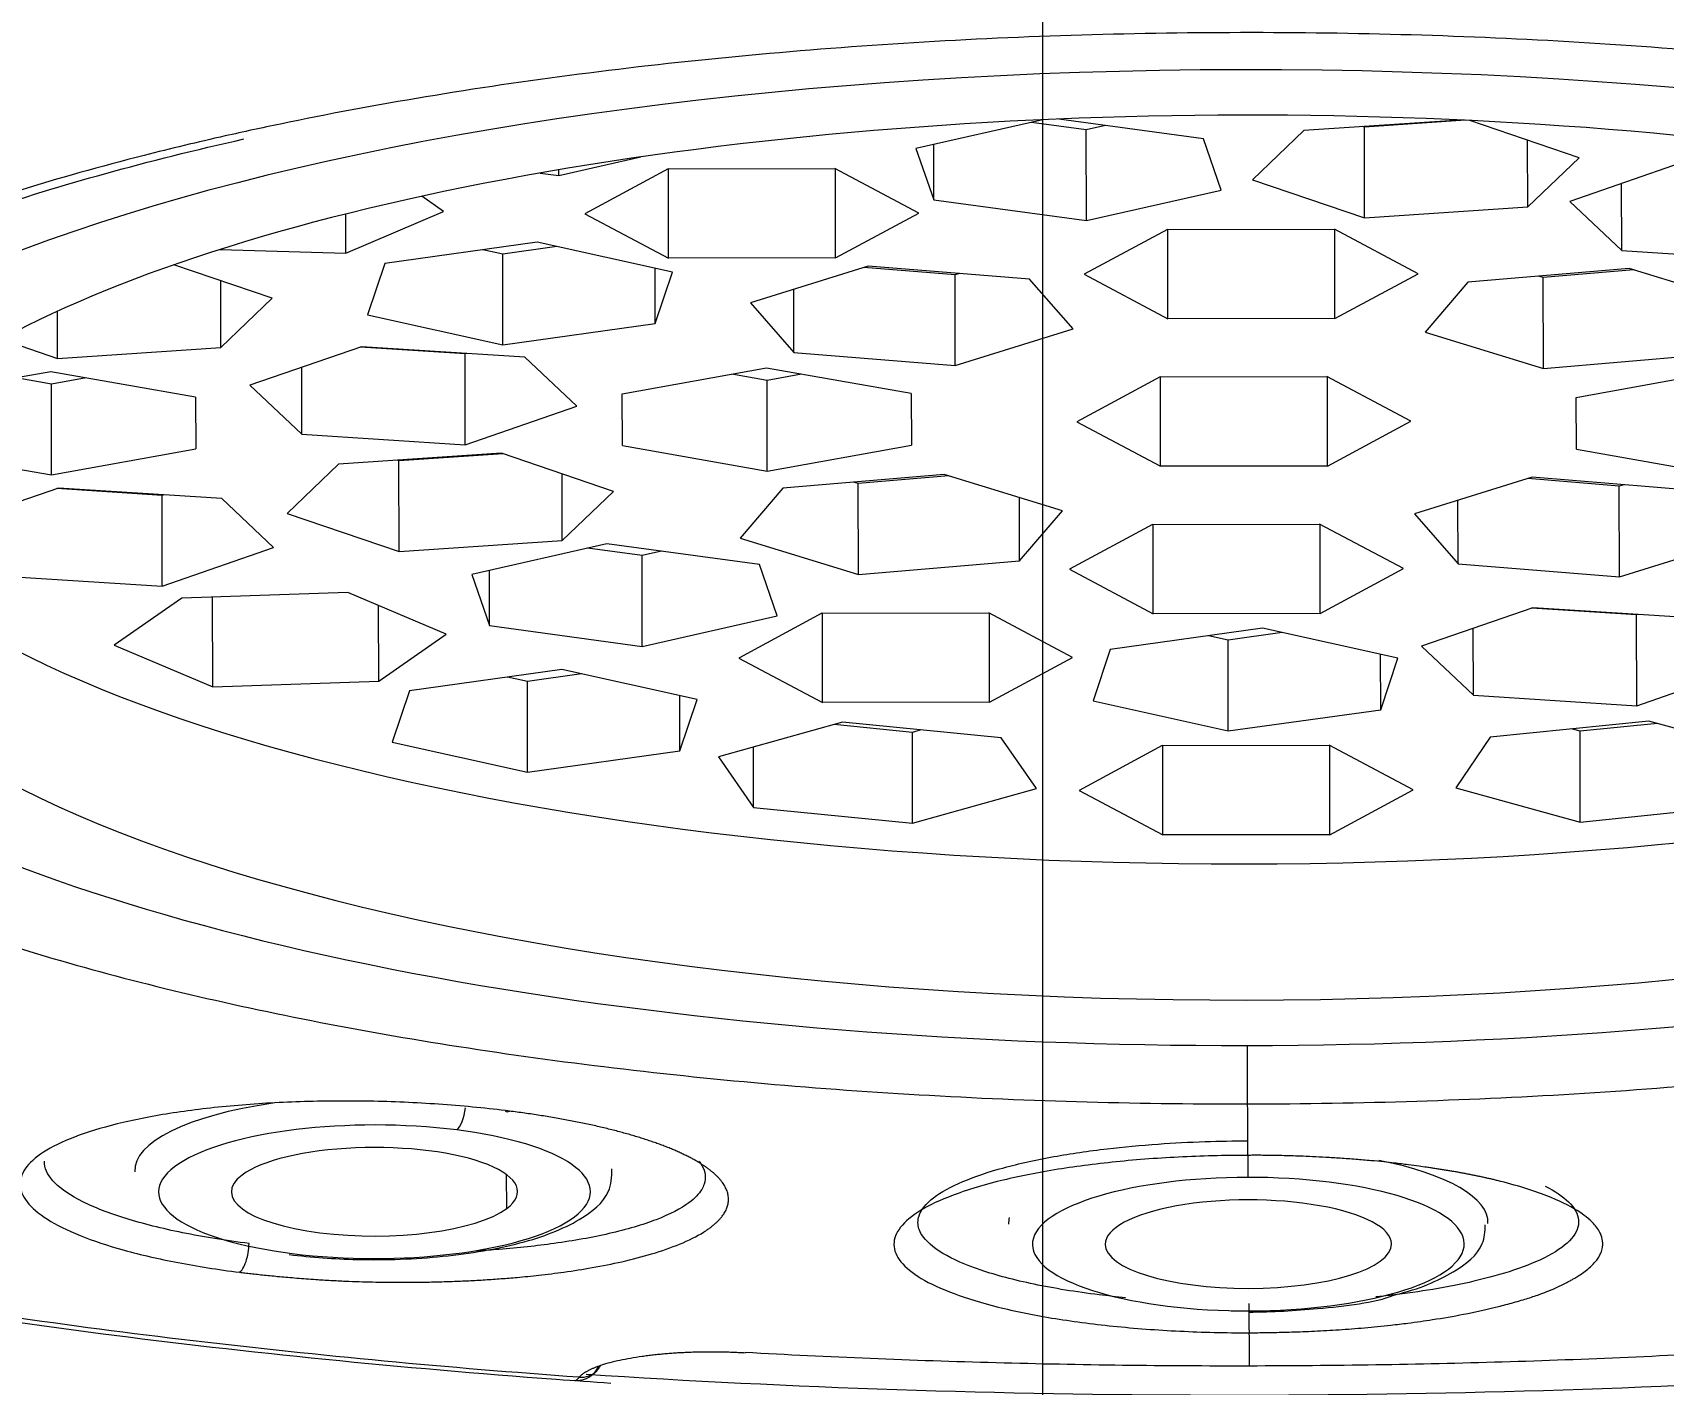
# Model space of a CAD drawing. Header units: millimetres. Extents: x 15183 to 15777, y -3358 to -2518.
# Drawn here: x 15306.1 to 15312.94, y -2820.21 to -2814.55 of the extents above; entities that cross this region are included whole.
import ezdxf

# ---------------------------------------------------------------- set-up
doc = ezdxf.new("R2010")
doc.units = ezdxf.units.MM
doc.linetypes.add('CENTERX2', pattern=[101.6, 63.5, -12.7, 12.7, -12.7])
doc.layers.add('CENTER', color=1, linetype='CENTERX2', lineweight=15)
doc.layers.add('DIM_', color=5, linetype='Continuous', lineweight=9)
doc.styles.get("Standard").update_dxf_attribs({"font": 'arial.ttf'})
doc.dimstyles.new('사본(2) STANDARD', dxfattribs={"dimscale": 0, "dimtxt": 4, "dimasz": 4, "dimexe": 1.25, "dimexo": 0.625, "dimgap": 1.5, "dimtad": 3, "dimtih": 1, "dimtoh": 1, "dimdec": 1, "dimzin": 9, "dimdsep": 46, "dimtxsty": 'Standard', "dimcen": 2.5, "dimclrd": 5, "dimclre": 5, "dimclrt": 5, "dimadec": 0, "dimazin": 0, "dimtfac": 1, "dimtdec": 1, "dimtmove": 0, "dimatfit": 3, "dimfxl": 1.25, "dimtfill": 1, "dimtolj": 1, "dimtzin": 0, "dimarcsym": 0})

# ---------------------------------------------------------------- blocks, each defined once
blk = doc.blocks.new('*D11')
at = {"layer": 'Defpoints', "color": 0, "transparency": 16777216}
for p in [(15325.9746, -2801.1549), (15325.9746, -2815.8976), (15296.3849, -2816.0395)]:
    blk.add_point(p, dxfattribs=at)
at = {"layer": 'DIM_', "color": 5, "lineweight": -2, "transparency": 16777216}
for p, q in [((15296.3849, -2815.4145), (15296.3849, -2799.9049)), ((15325.9746, -2815.2726), (15325.9746, -2799.9049)), ((15288.3849, -2801.1549), (15280.3849, -2801.1549)), ((15296.3849, -2801.1549), (15299.2241, -2801.1549)), ((15325.9746, -2801.1549), (15323.1354, -2801.1549)), ((15333.9746, -2801.1549), (15341.9746, -2801.1549))]:
    blk.add_line(p, q, dxfattribs=at)
at = {"layer": 'DIM_', "color": 5, "transparency": 16777216}
for points in [[(15288.3849, -2799.8215), (15288.3849, -2802.4882), (15296.3849, -2801.1549)], [(15333.9746, -2799.8215), (15333.9746, -2802.4882), (15325.9746, -2801.1549)]]:
    blk.add_solid(points, dxfattribs=at)
at = {"layer": 'DIM_', "color": 5, "transparency": 16777216, "insert": (15311.1797, -2801.1549), "char_height": 8, "attachment_point": 5, "bg_fill": 3, "box_fill_scale": 1.1, "bg_fill_color": 256, "bg_fill_true_color": 13158600, "bg_fill_transparency": 0}
blk.add_mtext('\\A1;29.6', dxfattribs=at)

msp = doc.modelspace()

# ---------------------------------------------------------------- linework, layer by layer
at = {"linetype": 'Continuous', "lineweight": 18}
for p, q in [((15310.3386, -2814.9142), (15309.8062, -2815.0347)), ((15310.5204, -2814.9563), (15310.2906, -2814.9251)), ((15311.0118, -2814.9937), (15310.4057, -2814.9113)), ((15310.6015, -2814.9379), (15310.5204, -2814.9563)), ((15312.0867, -2814.9154), (15311.4322, -2814.9594)), ((15311.6862, -2814.9451), (15311.6795, -2814.9428)), ((15312.1107, -2814.9165), (15311.6862, -2814.9451)), ((15311.6866, -2815.3255), (15311.6862, -2814.9451)), ((15312.586, -2815.0734), (15312.1283, -2814.9174)), ((15309.8807, -2815.2497), (15309.8805, -2815.0179)), ((15310.5208, -2815.3367), (15310.5204, -2814.9563)), ((15311.0863, -2815.2087), (15311.0118, -2814.9937)), ((15311.4322, -2814.9594), (15311.2172, -2815.1655)), ((15312.371, -2815.2795), (15312.3707, -2815)), ((15308.3083, -2815.1481), (15308.6528, -2815.0701)), ((15309.8062, -2815.0347), (15309.8807, -2815.2497)), ((15312.371, -2815.2795), (15312.586, -2815.0734)), ((15308.2306, -2815.1375), (15308.3083, -2815.1481)), ((15308.3083, -2815.1481), (15308.3083, -2815.1241)), ((15308.7667, -2815.1199), (15308.4178, -2815.3078)), ((15308.7667, -2815.1199), (15309.4667, -2815.1188)), ((15308.769, -2815.4946), (15308.7686, -2815.1199)), ((15309.8178, -2815.3056), (15309.4667, -2815.1188)), ((15309.469, -2815.4935), (15309.4686, -2815.1199)), ((15313.0147, -2815.0949), (15312.5473, -2815.2564)), ((15310.5208, -2815.3367), (15311.0863, -2815.2087)), ((15311.2172, -2815.1655), (15311.6866, -2815.3255)), ((15312.7649, -2815.4618), (15312.7647, -2815.1813)), ((15307.8261, -2815.2981), (15307.7343, -2815.2348)), ((15309.8807, -2815.2497), (15310.5208, -2815.3367)), ((15311.6866, -2815.3255), (15312.371, -2815.2795)), ((15312.5473, -2815.2564), (15312.7649, -2815.4618)), ((15307.4158, -2815.4737), (15307.4156, -2815.3092)), ((15307.4158, -2815.4737), (15307.8261, -2815.2981)), ((15308.4178, -2815.3078), (15308.769, -2815.4946)), ((15309.469, -2815.4935), (15309.8178, -2815.3056)), ((15308.2179, -2815.4272), (15307.579, -2815.5161)), ((15308.785, -2815.5534), (15308.2179, -2815.4272)), ((15310.8604, -2815.3737), (15310.5116, -2815.5616)), ((15310.8604, -2815.3737), (15311.5604, -2815.3726)), ((15310.8628, -2815.7484), (15310.8624, -2815.3737)), ((15311.9116, -2815.5594), (15311.5604, -2815.3726)), ((15311.5628, -2815.7473), (15311.5624, -2815.3737)), ((15306.8895, -2815.4575), (15307.4158, -2815.4737)), ((15308.0739, -2815.4772), (15307.991, -2815.4588)), ((15308.3008, -2815.4456), (15308.0739, -2815.4772)), ((15308.0743, -2815.8576), (15308.0739, -2815.4772)), ((15309.469, -2815.4935), (15308.769, -2815.4946)), ((15312.7649, -2815.4618), (15313.4499, -2815.5057)), ((15307.1067, -2815.6624), (15306.6953, -2815.5221)), ((15307.579, -2815.5161), (15307.5072, -2815.7314)), ((15308.7132, -2815.7687), (15308.713, -2815.5374)), ((15308.7132, -2815.7687), (15308.785, -2815.5534)), ((15309.606, -2815.5274), (15309.112, -2815.6811)), ((15309.9706, -2815.5643), (15309.5874, -2815.5332)), ((15310.2825, -2815.5824), (15309.606, -2815.5274)), ((15309.9892, -2815.5585), (15309.9706, -2815.5643)), ((15309.971, -2815.9447), (15309.9706, -2815.5643)), ((15310.5116, -2815.5616), (15310.8628, -2815.7484)), ((15311.5628, -2815.7473), (15311.9116, -2815.5594)), ((15312.7964, -2815.5377), (15312.1206, -2815.5948)), ((15312.4363, -2815.5758), (15312.4168, -2815.5698)), ((15312.8159, -2815.5437), (15312.4363, -2815.5758)), ((15313.2924, -2815.6899), (15312.7964, -2815.5377)), ((15306.8917, -2815.8684), (15306.8914, -2815.589)), ((15309.2945, -2815.8898), (15309.2942, -2815.6244)), ((15310.465, -2815.791), (15310.2825, -2815.5824)), ((15312.1206, -2815.5948), (15311.9408, -2815.804)), ((15312.4367, -2815.9562), (15312.4363, -2815.5758)), ((15306.8917, -2815.8684), (15307.1067, -2815.6624)), ((15309.112, -2815.6811), (15309.2945, -2815.8898)), ((15306.2073, -2815.9144), (15306.2071, -2815.717)), ((15307.5072, -2815.7314), (15308.0743, -2815.8576)), ((15308.0743, -2815.8576), (15308.7132, -2815.7687)), ((15311.5628, -2815.7473), (15310.8628, -2815.7484)), ((15305.9718, -2815.8341), (15306.2073, -2815.9144)), ((15309.971, -2815.9447), (15310.465, -2815.791)), ((15311.9408, -2815.804), (15312.4367, -2815.9562)), ((15306.2073, -2815.9144), (15306.8917, -2815.8684)), ((15307.4815, -2815.8654), (15307.0141, -2816.0269)), ((15307.9163, -2815.8958), (15307.4754, -2815.8675)), ((15308.1664, -2815.9093), (15307.4815, -2815.8654)), ((15307.9223, -2815.8937), (15307.9163, -2815.8958)), ((15307.9167, -2816.2762), (15307.9163, -2815.8958)), ((15308.384, -2816.1147), (15308.1664, -2815.9093)), ((15309.2945, -2815.8898), (15309.971, -2815.9447)), ((15312.4367, -2815.9562), (15313.1125, -2815.8992)), ((15306.1792, -2815.9699), (15305.5993, -2816.0744)), ((15306.7861, -2816.0771), (15306.1792, -2815.9699)), ((15307.2317, -2816.2323), (15307.2314, -2815.9518)), ((15309.1795, -2815.9545), (15308.5739, -2816.0636)), ((15309.7864, -2816.0617), (15309.1795, -2815.9545)), ((15309.3269, -2815.9805), (15309.1818, -2816.0067)), ((15313.179, -2815.9699), (15312.5735, -2816.079)), ((15306.1816, -2816.0221), (15306.0341, -2815.9961)), ((15306.3267, -2815.996), (15306.1816, -2816.0221)), ((15306.182, -2816.4025), (15306.1816, -2816.0221)), ((15307.0141, -2816.0269), (15307.2317, -2816.2323)), ((15309.1818, -2816.0067), (15309.0343, -2815.9806)), ((15309.1822, -2816.3871), (15309.1818, -2816.0067)), ((15310.8294, -2815.9917), (15310.4806, -2816.1796)), ((15310.8294, -2815.9917), (15311.5294, -2815.9906)), ((15310.8318, -2816.3664), (15310.8314, -2815.9917)), ((15311.8806, -2816.1774), (15311.5294, -2815.9906)), ((15311.5318, -2816.3653), (15311.5314, -2815.9917)), ((15306.7861, -2816.0771), (15306.7875, -2816.2934)), ((15307.9167, -2816.2762), (15308.384, -2816.1147)), ((15308.5753, -2816.2799), (15308.5739, -2816.0636)), ((15308.5753, -2816.2799), (15308.5751, -2816.0634)), ((15309.7864, -2816.0617), (15309.7877, -2816.278)), ((15312.5748, -2816.2953), (15312.5735, -2816.079)), ((15312.5748, -2816.2953), (15312.5746, -2816.0788)), ((15310.4806, -2816.1796), (15310.8318, -2816.3664)), ((15311.5318, -2816.3653), (15311.8806, -2816.1774)), ((15307.2317, -2816.2323), (15307.9167, -2816.2762)), ((15305.5751, -2816.2953), (15306.182, -2816.4025)), ((15306.182, -2816.4025), (15306.7875, -2816.2934)), ((15308.069, -2816.3118), (15307.3846, -2816.3578)), ((15308.0757, -2816.3141), (15307.6386, -2816.3435)), ((15308.5384, -2816.4718), (15308.069, -2816.3118)), ((15308.5753, -2816.2799), (15309.1822, -2816.3871)), ((15309.1822, -2816.3871), (15309.7877, -2816.278)), ((15312.5748, -2816.2953), (15313.1817, -2816.4025)), ((15307.3846, -2816.3578), (15307.1696, -2816.5639)), ((15307.6386, -2816.3435), (15307.6319, -2816.3412)), ((15307.639, -2816.7239), (15307.6386, -2816.3435)), ((15311.5318, -2816.3653), (15310.8318, -2816.3664)), ((15306.2107, -2816.4579), (15305.7433, -2816.6194)), ((15306.8957, -2816.5018), (15306.2107, -2816.4579)), ((15308.3234, -2816.6779), (15308.3231, -2816.3984)), ((15309.2487, -2816.4579), (15309.0688, -2816.6671)), ((15309.9245, -2816.4008), (15309.2487, -2816.4579)), ((15309.5644, -2816.4388), (15309.5449, -2816.4329)), ((15309.944, -2816.4068), (15309.5644, -2816.4388)), ((15309.5648, -2816.8193), (15309.5644, -2816.4388)), ((15310.4204, -2816.553), (15309.9245, -2816.4008)), ((15312.3902, -2816.4123), (15311.8962, -2816.566)), ((15312.7548, -2816.4492), (15312.3716, -2816.418)), ((15313.0667, -2816.4672), (15312.3902, -2816.4123)), ((15312.7734, -2816.4434), (15312.7548, -2816.4492)), ((15312.7552, -2816.8296), (15312.7548, -2816.4492)), ((15306.6455, -2816.4883), (15306.2047, -2816.46)), ((15306.6516, -2816.4862), (15306.6455, -2816.4883)), ((15306.6459, -2816.8687), (15306.6455, -2816.4883)), ((15307.1133, -2816.7072), (15306.8957, -2816.5018)), ((15308.3234, -2816.6779), (15308.5384, -2816.4718)), ((15310.2406, -2816.7622), (15310.2403, -2816.4977)), ((15312.0787, -2816.7746), (15312.0784, -2816.5093)), ((15307.1696, -2816.5639), (15307.639, -2816.7239)), ((15310.2406, -2816.7622), (15310.4204, -2816.553)), ((15311.8962, -2816.566), (15312.0787, -2816.7746)), ((15310.7984, -2816.6097), (15310.4496, -2816.7976)), ((15310.7984, -2816.6097), (15311.4984, -2816.6086)), ((15310.8008, -2816.9844), (15310.8004, -2816.6097)), ((15311.8496, -2816.7954), (15311.4984, -2816.6086)), ((15311.5008, -2816.9833), (15311.5004, -2816.6097)), ((15306.6459, -2816.8687), (15307.1133, -2816.7072)), ((15307.639, -2816.7239), (15308.3234, -2816.6779)), ((15308.5096, -2816.6912), (15307.9441, -2816.8192)), ((15308.6583, -2816.7408), (15308.4285, -2816.7096)), ((15309.1497, -2816.7782), (15308.5096, -2816.6912)), ((15308.7394, -2816.7224), (15308.6583, -2816.7408)), ((15309.0688, -2816.6671), (15309.5648, -2816.8193)), ((15312.7552, -2816.8296), (15313.2492, -2816.6759)), ((15308.6587, -2817.1212), (15308.6583, -2816.7408)), ((15309.2242, -2816.9932), (15309.1497, -2816.7782)), ((15309.5648, -2816.8193), (15310.2406, -2816.7622)), ((15310.4496, -2816.7976), (15310.8008, -2816.9844)), ((15311.5008, -2816.9833), (15311.8496, -2816.7954)), ((15312.0787, -2816.7746), (15312.7552, -2816.8296)), ((15305.9609, -2816.8248), (15306.6459, -2816.8687)), ((15307.9441, -2816.8192), (15308.0186, -2817.0342)), ((15308.0186, -2817.0342), (15308.0184, -2816.8024)), ((15306.7287, -2816.9186), (15306.4452, -2817.1166)), ((15307.4247, -2816.8949), (15306.7287, -2816.9186)), ((15306.8578, -2817.291), (15306.8574, -2816.9142)), ((15307.8373, -2817.0692), (15307.4247, -2816.8949)), ((15307.5538, -2817.2673), (15307.5535, -2816.9493)), ((15308.6587, -2817.1212), (15309.2242, -2816.9932)), ((15309.4121, -2816.982), (15309.0632, -2817.1698)), ((15309.4121, -2816.982), (15310.1121, -2816.9809)), ((15309.4144, -2817.3566), (15309.414, -2816.982)), ((15310.4632, -2817.1677), (15310.1121, -2816.9809)), ((15310.1144, -2817.3555), (15310.114, -2816.9819)), ((15311.5008, -2816.9833), (15310.8008, -2816.9844)), ((15312.3928, -2816.959), (15311.9254, -2817.1204)), ((15312.8276, -2816.9893), (15312.3867, -2816.961)), ((15313.0778, -2817.0029), (15312.3928, -2816.959)), ((15312.8336, -2816.9872), (15312.8276, -2816.9893)), ((15312.828, -2817.3697), (15312.8276, -2816.9893)), ((15307.5538, -2817.2673), (15307.8373, -2817.0692)), ((15308.0186, -2817.0342), (15308.6587, -2817.1212)), ((15311.2592, -2817.0448), (15310.6203, -2817.1338)), ((15311.3421, -2817.0633), (15311.1152, -2817.0949)), ((15311.8263, -2817.1711), (15311.2592, -2817.0448)), ((15312.143, -2817.3258), (15312.1427, -2817.0454)), ((15306.4452, -2817.1166), (15306.8578, -2817.291)), ((15310.6203, -2817.1338), (15310.5485, -2817.349)), ((15311.1152, -2817.0949), (15311.0323, -2817.0764)), ((15311.1156, -2817.4753), (15311.1152, -2817.0949)), ((15311.9254, -2817.1204), (15312.143, -2817.3258)), ((15309.0632, -2817.1698), (15309.4144, -2817.3566)), ((15310.1144, -2817.3555), (15310.4632, -2817.1677)), ((15311.7545, -2817.3863), (15311.7543, -2817.155)), ((15311.7545, -2817.3863), (15311.8263, -2817.1711)), ((15312.828, -2817.3697), (15313.2954, -2817.2083)), ((15306.8578, -2817.291), (15307.5538, -2817.2673)), ((15308.3214, -2817.2178), (15307.6824, -2817.3068)), ((15308.1773, -2817.2678), (15308.0944, -2817.2494)), ((15308.4042, -2817.2362), (15308.1773, -2817.2678)), ((15308.1777, -2817.6483), (15308.1773, -2817.2678)), ((15308.8885, -2817.3441), (15308.3214, -2817.2178)), ((15307.6824, -2817.3068), (15307.6106, -2817.522)), ((15308.8167, -2817.5593), (15308.8164, -2817.328)), ((15308.8167, -2817.5593), (15308.8885, -2817.3441)), ((15312.143, -2817.3258), (15312.828, -2817.3697)), ((15310.1144, -2817.3555), (15309.4144, -2817.3566)), ((15310.5485, -2817.349), (15311.1156, -2817.4753)), ((15311.1156, -2817.4753), (15311.7545, -2817.3863)), ((15309.4979, -2817.439), (15308.9786, -2817.5845)), ((15309.7912, -2817.4813), (15309.4628, -2817.4488)), ((15310.164, -2817.5048), (15309.4979, -2817.439)), ((15309.8264, -2817.4714), (15309.7912, -2817.4813)), ((15309.7916, -2817.8617), (15309.7912, -2817.4813)), ((15312.8791, -2817.4338), (15312.2138, -2817.5016)), ((15312.5903, -2817.477), (15312.554, -2817.4669)), ((15312.9154, -2817.4438), (15312.5903, -2817.477)), ((15312.5907, -2817.8574), (15312.5903, -2817.477)), ((15313.4002, -2817.5777), (15312.8791, -2817.4338)), ((15307.6106, -2817.522), (15308.1777, -2817.6483)), ((15309.1255, -2817.7959), (15309.1252, -2817.5434)), ((15310.3109, -2817.7162), (15310.164, -2817.5048)), ((15310.8391, -2817.5368), (15310.4903, -2817.7247)), ((15310.8391, -2817.5368), (15311.5391, -2817.5357)), ((15310.8415, -2817.9114), (15310.8411, -2817.5368)), ((15311.8903, -2817.7225), (15311.5391, -2817.5357)), ((15311.5415, -2817.9104), (15311.5411, -2817.5368)), ((15312.2138, -2817.5016), (15312.0696, -2817.7134)), ((15308.1777, -2817.6483), (15308.8167, -2817.5593)), ((15308.9786, -2817.5845), (15309.1255, -2817.7959)), ((15309.7916, -2817.8617), (15310.3109, -2817.7162)), ((15310.4903, -2817.7247), (15310.8415, -2817.9114)), ((15311.5415, -2817.9104), (15311.8903, -2817.7225)), ((15312.0696, -2817.7134), (15312.5907, -2817.8574)), ((15309.1255, -2817.7959), (15309.7916, -2817.8617)), ((15312.5907, -2817.8574), (15313.256, -2817.7895)), ((15311.5415, -2817.9104), (15310.8415, -2817.9114)), ((15311.1969, -2819.2539), (15311.1969, -2819.2547))]:
    msp.add_line(p, q, dxfattribs=at)
at = {"linetype": 'Continuous', "lineweight": 13}
for p, q in [((15308.0909, -2819.4766), (15308.0895, -2819.3344)), ((15309.0828, -2820.0812), (15309.0901, -2820.0803))]:
    msp.add_line(p, q, dxfattribs=at)
at = {"linetype": 'Continuous', "lineweight": 18}
for centre, major_axis, ratio, start_param, end_param in [((15311.1804, -2815.9846), (-14.7961, -0.0154), 0.309017, 3.157243, 6.284808), ((15311.1809, -2816.4638), (14.2961, 0.0149), 0.309017, 0.170709, 2.940071), ((15311.1809, -2816.4638), (13.4984, 0.0141), 0.309017, 0.022528, 3.105036), ((15311.1812, -2816.7491), (-6.6162, -0.0069), 0.309017, 3.143216, 6.284808), ((15311.1812, -2816.7491), (6, 0.0063), 0.309017, 0.001623, 3.143216), ((15311.1806, -2816.1785), (-6, -0.0063), 0.309017, 0.15453, 2.987069), ((15311.1809, -2816.4638), (13.4984, 0.0141), 0.309017, 3.404268, 6.262037), ((15311.1812, -2816.7491), (-6.6162, -0.0069), 0.309017, 0.001623, 3.143216), ((15311.1812, -2816.7491), (6, 0.0063), 0.309017, 3.143216, 6.284808), ((15311.1809, -2816.4638), (-14.2961, -0.0149), 0.309017, 0.420914, 2.826647), ((15308.1035, -2818.9721), (0.0125, 0.0992), 0.362527, 2.928014, 3.427546), ((15307.5361, -2819.4065), (0.6, 0.0006), 0.309017, 5.892109, 9.033702), ((15311.1979, -2819.2512), (-0.0002, 0.1), 0.001544, 1.591825, 2.827433), ((15311.1996, -2819.5359), (-1.005, -0.001), 0.309017, 3.124539, 4.136532), ((15307.5361, -2819.4065), (0.6, 0.0006), 0.309017, 2.750517, 5.892109), ((15311.1997, -2819.626), (-0.9051, -0.0009), 0.309017, 4.714012, 7.762898), ((15311.1997, -2819.626), (0.6, 0.0006), 0.309017, 0.001623, 3.143216), ((15311.1996, -2819.5359), (-1.005, -0.001), 0.309017, 6.209252, 6.300194), ((15306.9722, -2819.647), (-0.0125, -0.0992), 0.362527, 0.267407, 1.856406), ((15307.5361, -2819.4065), (-0.9051, -0.0009), 0.309017, 1.087013, 1.17972), ((15311.1997, -2819.626), (0.6, 0.0006), 0.309017, 3.143216, 6.284808), ((15311.2024, -2819.9004), (0.0002, -0.1), 0.001544, 4.450589, 6.039588), ((15311.1997, -2819.626), (-0.9051, -0.0009), 0.309017, 1.479712, 1.572419), ((15308.3848, -2820.0971), (0.0992, -0.0127), 0.998102, 5.667274, 5.990916), ((15308.3962, -2820.0867), (-0.0762, 0.0648), 0.953453, 3.070074, 3.34047), ((15308.3848, -2820.0971), (0.0992, -0.0127), 0.998102, 4.755686, 5.557036), ((15311.1806, -2816.18), (13.1984, 0.0138), 0.309017, 4.501579, 4.901271)]:
    msp.add_ellipse(centre, major_axis=major_axis, ratio=ratio, start_param=start_param, end_param=end_param, dxfattribs=at)
at = {"linetype": 'Continuous', "lineweight": 13}
for centre, major_axis, ratio, start_param, end_param in [((15311.195, -2818.7491), (-0.0005, 0.3), 0.001544, 1.71981, 2.873386), ((15307.536, -2819.3164), (-1.005, -0.001), 0.309017, 5.149221, 6.300173), ((15307.8808, -2819.0525), (-0.0125, -0.0992), 0.362527, 0.33797, 1.595761), ((15311.0186, -2661.4234), (-0.2522, 163.4041), 0.001544, 2.874607, 2.879641), ((15307.5361, -2819.4065), (-0.9051, -0.0009), 0.309017, 4.321313, 7.370199), ((15307.5361, -2819.4065), (-0.9051, -0.0009), 0.309017, 1.17972, 4.228606), ((15307.5361, -2819.4065), (-0.9051, -0.0009), 0.309017, 4.228606, 4.321313), ((15311.1997, -2819.626), (-0.9051, -0.0009), 0.309017, 4.621305, 4.714012), ((15311.1997, -2819.626), (-0.9051, -0.0009), 0.309017, 1.572419, 4.621305), ((15311.0186, -2661.4234), (-0.2522, 163.4041), 0.001544, 2.897861, 2.901419), ((15308.3962, -2820.0867), (-0.0762, 0.0648), 0.953453, 2.235395, 3.070068)]:
    msp.add_ellipse(centre, major_axis=major_axis, ratio=ratio, start_param=start_param, end_param=end_param, dxfattribs=at)
for points, knots in [([(15299.2608, -2815.6479), (15299.3894, -2815.4778), (15299.5561, -2815.3104), (15299.9627, -2814.9842), (15300.2025, -2814.8254), (15300.7507, -2814.5196), (15301.0591, -2814.3725), (15301.7384, -2814.0929), (15302.1094, -2813.9603), (15302.9068, -2813.7121), (15303.3333, -2813.5966), (15304.2335, -2813.3847), (15304.7073, -2813.2884), (15305.6933, -2813.1169), (15306.2053, -2813.0417), (15307.258, -2812.9138), (15307.7986, -2812.8611), (15308.3482, -2812.8202)], [0, 0, 0, 0, 0.125, 0.125, 0.25, 0.25, 0.375, 0.375, 0.5, 0.5, 0.625, 0.625, 0.75, 0.75, 0.875, 0.875, 1, 1, 1, 1]), ([(15311.1954, -2819.0384), (15311.4325, -2819.038), (15311.9069, -2819.0301), (15312.6114, -2818.9968), (15313.3022, -2818.9423), (15313.9727, -2818.8673), (15314.6165, -2818.7724), (15315.2272, -2818.6585), (15315.7992, -2818.5267), (15316.3269, -2818.3783), (15316.8053, -2818.2147), (15317.2297, -2818.0375), (15317.5962, -2817.8483), (15317.9011, -2817.6491), (15318.1416, -2817.4416), (15318.3153, -2817.228), (15318.4207, -2817.0101), (15318.4566, -2816.7902), (15318.4228, -2816.5704), (15318.3195, -2816.3526), (15318.1478, -2816.1391), (15317.9093, -2815.9319), (15317.6063, -2815.733), (15317.2416, -2815.5442), (15316.8189, -2815.3674), (15316.3421, -2815.2042), (15315.8158, -2815.0564), (15315.4104, -2814.9632), (15315.1869, -2814.9175), (15315.1609, -2814.9123)], [0, 0, 0, 0, 0.038269, 0.076537, 0.114806, 0.153075, 0.191344, 0.229612, 0.267881, 0.30615, 0.344418, 0.382687, 0.420956, 0.459225, 0.497493, 0.535762, 0.574031, 0.6123, 0.650568, 0.688837, 0.727106, 0.765374, 0.803643, 0.841912, 0.880181, 0.918449, 0.956718, 0.994987, 1, 1, 1, 1]), ([(15306.9103, -2814.9822), (15306.7945, -2815.0083), (15306.4935, -2815.0805), (15306.0355, -2815.2093), (15305.5572, -2815.3728), (15305.1327, -2815.5501), (15304.7663, -2815.7392), (15304.4614, -2815.9385), (15304.2209, -2816.1459), (15304.0471, -2816.3596), (15303.9418, -2816.5774), (15303.9058, -2816.7973), (15303.9397, -2817.0172), (15304.0429, -2817.2349), (15304.2146, -2817.4484), (15304.4532, -2817.6556), (15304.7562, -2817.8546), (15305.1208, -2818.0434), (15305.5436, -2818.2202), (15306.0204, -2818.3833), (15306.5466, -2818.5312), (15307.1174, -2818.6624), (15307.7271, -2818.7757), (15308.3699, -2818.87), (15309.0397, -2818.9444), (15309.73, -2818.9982), (15310.4342, -2819.0308), (15310.9084, -2819.0383), (15311.1456, -2819.0384)], [0, 0, 0, 0, 0.023571, 0.062628, 0.101685, 0.140742, 0.1798, 0.218857, 0.257914, 0.296971, 0.336028, 0.375085, 0.414143, 0.4532, 0.492257, 0.531314, 0.570371, 0.609428, 0.648486, 0.687543, 0.7266, 0.765657, 0.804714, 0.843771, 0.882829, 0.921886, 0.960943, 1, 1, 1, 1]), ([(15308.3946, -2820.1838), (15307.8444, -2820.1446), (15307.3032, -2820.0936), (15306.2489, -2819.969), (15305.7359, -2819.8953), (15304.7479, -2819.7269), (15304.2729, -2819.632), (15303.3699, -2819.423), (15302.942, -2819.3087), (15302.1415, -2819.0631), (15301.7689, -2818.9316), (15301.086, -2818.6541), (15300.7758, -2818.5079), (15300.2238, -2818.2038), (15299.982, -2818.0458), (15299.5713, -2817.7209), (15299.4024, -2817.554), (15299.2717, -2817.3843)], [0, 0, 0, 0, 0.125, 0.125, 0.25, 0.25, 0.375, 0.375, 0.5, 0.5, 0.625, 0.625, 0.75, 0.75, 0.875, 0.875, 1, 1, 1, 1]), ([(15307.0103, -2819.6234), (15306.9121, -2819.611), (15306.724, -2819.5806), (15306.4851, -2819.5206), (15306.3018, -2819.4493), (15306.1849, -2819.3708), (15306.1533, -2819.3125), (15306.1528, -2819.2816), (15306.1531, -2819.2777)], [0, 0, 0, 0, 0.192928, 0.38703, 0.581796, 0.776587, 0.971559, 1, 1, 1, 1]), ([(15308.9079, -2819.3968), (15308.8965, -2819.4157), (15308.8536, -2819.4605), (15308.7292, -2819.525), (15308.5329, -2819.5828), (15308.3043, -2819.624), (15308.1094, -2819.6449), (15307.9962, -2819.6527), (15307.9643, -2819.6546)], [0, 0, 0, 0, 0.151265, 0.364454, 0.57347, 0.765214, 0.934602, 1, 1, 1, 1]), ([(15310.6853, -2819.8507), (15310.6476, -2819.847), (15310.5108, -2819.8319), (15310.2931, -2819.7965), (15310.0684, -2819.7369), (15309.9071, -2819.666), (15309.8288, -2819.5971), (15309.8148, -2819.5529), (15309.8147, -2819.5356)], [0, 0, 0, 0, 0.073821, 0.273207, 0.47267, 0.672301, 0.871842, 1, 1, 1, 1])]:
    msp.add_open_spline(points, degree=3, knots=knots, dxfattribs=at)
at = {"linetype": 'Continuous', "lineweight": 18}
for points, knots in [([(15311.1671, -2814.5492), (15310.9299, -2814.5495), (15310.4556, -2814.5574), (15309.751, -2814.5908), (15309.0602, -2814.6452), (15308.3897, -2814.7203), (15307.746, -2814.8152), (15307.2581, -2814.9062), (15306.9864, -2814.965), (15306.9103, -2814.9822)], [0, 0, 0, 0, 0.156335, 0.312671, 0.469006, 0.625342, 0.781677, 0.938013, 1, 1, 1, 1]), ([(15315.1609, -2814.9123), (15314.9885, -2814.8775), (15314.6073, -2814.8077), (15313.9926, -2814.7175), (15313.3228, -2814.6431), (15312.6325, -2814.5894), (15311.9283, -2814.5567), (15311.454, -2814.5493), (15311.2168, -2814.5491)], [0, 0, 0, 0, 0.148066, 0.318453, 0.48884, 0.659226, 0.829613, 1, 1, 1, 1]), ([(15304.2547, -2816.5032), (15304.2446, -2816.4716), (15304.2338, -2816.3467), (15304.4145, -2816.0756), (15304.9616, -2815.6678), (15305.8426, -2815.2901), (15306.5814, -2815.0864), (15306.9886, -2814.9948)], [0, 0, 0, 0, 0.080312, 0.302866, 0.541475, 0.773985, 1, 1, 1, 1]), ([(15298.8673, -2817.1524), (15298.9675, -2817.2883), (15299.2955, -2817.663), (15300.0519, -2818.2185), (15301.2496, -2818.8), (15302.7384, -2819.3019), (15304.4592, -2819.7102), (15306.3274, -2820.012), (15307.7214, -2820.1518), (15308.4502, -2820.2028), (15308.5266, -2820.208)], [0, 0, 0, 0, 0.080447, 0.229656, 0.38408, 0.537701, 0.689774, 0.84089, 0.983384, 1, 1, 1, 1]), ([(15308.1016, -2819.0685), (15308.0118, -2819.0571), (15307.9183, -2819.0479), (15307.7275, -2819.0341), (15307.6302, -2819.0296), (15307.4355, -2819.0255), (15307.3382, -2819.0258), (15307.1473, -2819.0315), (15307.0538, -2819.0368), (15306.8742, -2819.052), (15306.7881, -2819.0619), (15306.6266, -2819.086), (15306.5512, -2819.1002), (15306.4141, -2819.1324), (15306.3524, -2819.1503), (15306.2449, -2819.1892), (15306.1991, -2819.2101), (15306.1252, -2819.2543), (15306.0971, -2819.2775), (15306.0597, -2819.3252), (15306.0504, -2819.3498), (15306.0509, -2819.3993), (15306.0606, -2819.4242), (15306.0989, -2819.4736), (15306.1274, -2819.498), (15306.202, -2819.5454), (15306.2482, -2819.5683), (15306.3564, -2819.6118), (15306.4184, -2819.6324), (15306.556, -2819.6704), (15306.6316, -2819.6878), (15306.7935, -2819.7189), (15306.8799, -2819.7325), (15306.9696, -2819.7439)], [0, 0, 0, 0, 0.0625, 0.0625, 0.125, 0.125, 0.1875, 0.1875, 0.25, 0.25, 0.3125, 0.3125, 0.375, 0.375, 0.4375, 0.4375, 0.5, 0.5, 0.5625, 0.5625, 0.625, 0.625, 0.6875, 0.6875, 0.75, 0.75, 0.8125, 0.8125, 0.875, 0.875, 0.9375, 0.9375, 1, 1, 1, 1]), ([(15306.9696, -2819.7439), (15306.9774, -2819.7448), (15306.9936, -2819.7467), (15307.0189, -2819.7496), (15307.046, -2819.7526), (15307.0751, -2819.7556), (15307.106, -2819.7588), (15307.1389, -2819.7619), (15307.1739, -2819.765), (15307.2108, -2819.7681), (15307.2497, -2819.7711), (15307.2973, -2819.7745), (15307.3523, -2819.7779), (15307.4132, -2819.7809), (15307.4716, -2819.7831), (15307.5273, -2819.7846), (15307.5872, -2819.7856), (15307.652, -2819.786), (15307.7226, -2819.7856), (15307.7929, -2819.7843), (15307.8626, -2819.7822), (15307.9317, -2819.7792), (15308.0001, -2819.7755), (15308.0675, -2819.7708), (15308.1429, -2819.7647), (15308.2316, -2819.7558), (15308.3377, -2819.7426), (15308.4555, -2819.724), (15308.5802, -2819.699), (15308.7056, -2819.6664), (15308.8236, -2819.6252), (15308.8929, -2819.5905), (15308.9285, -2819.5676), (15308.9402, -2819.5594), (15308.9512, -2819.5512), (15308.9613, -2819.5429), (15308.9707, -2819.5345), (15308.9792, -2819.5261), (15308.987, -2819.5176), (15308.994, -2819.509), (15309.0002, -2819.5004), (15309.0055, -2819.4917), (15309.0101, -2819.483), (15309.0138, -2819.4742), (15309.0167, -2819.4654), (15309.0188, -2819.4566), (15309.0201, -2819.4477), (15309.0206, -2819.4388), (15309.0202, -2819.4299), (15309.019, -2819.421), (15309.017, -2819.412), (15309.0142, -2819.4031), (15309.0105, -2819.3941), (15309.0061, -2819.3852), (15309.0008, -2819.3763), (15308.9947, -2819.3674), (15308.9878, -2819.3585), (15308.9801, -2819.3496), (15308.9716, -2819.3408), (15308.9622, -2819.332), (15308.9521, -2819.3232), (15308.9412, -2819.3145), (15308.9296, -2819.3059), (15308.9171, -2819.2973), (15308.9039, -2819.2887), (15308.8899, -2819.2802), (15308.8751, -2819.2718), (15308.8596, -2819.2635), (15308.8434, -2819.2552), (15308.8264, -2819.247), (15308.8087, -2819.2389), (15308.7903, -2819.2309), (15308.7712, -2819.223), (15308.7514, -2819.2152), (15308.7309, -2819.2075), (15308.7098, -2819.1999), (15308.688, -2819.1924), (15308.6655, -2819.185), (15308.6424, -2819.1778), (15308.6187, -2819.1707), (15308.5944, -2819.1637), (15308.5694, -2819.1569), (15308.5439, -2819.1501), (15308.5179, -2819.1436), (15308.4912, -2819.1372), (15308.464, -2819.1309), (15308.4363, -2819.1248), (15308.4081, -2819.1188), (15308.3794, -2819.113), (15308.3502, -2819.1073), (15308.3206, -2819.1019), (15308.2905, -2819.0966), (15308.26, -2819.0914), (15308.229, -2819.0865), (15308.1977, -2819.0817), (15308.166, -2819.0771), (15308.134, -2819.0727), (15308.1124, -2819.0699), (15308.1016, -2819.0685)], [0, 0, 0, 0, 0.005356, 0.011108, 0.017257, 0.023802, 0.030746, 0.038087, 0.045825, 0.053962, 0.062496, 0.071428, 0.085134, 0.098251, 0.110778, 0.122713, 0.134055, 0.149239, 0.16444, 0.17966, 0.1949, 0.210163, 0.225448, 0.240759, 0.256096, 0.277684, 0.303877, 0.334675, 0.370075, 0.410075, 0.454665, 0.503833, 0.511333, 0.518833, 0.526333, 0.533834, 0.541335, 0.548837, 0.556339, 0.563841, 0.571344, 0.578847, 0.58635, 0.593853, 0.601357, 0.608861, 0.616366, 0.623872, 0.631377, 0.638884, 0.64639, 0.653897, 0.661405, 0.668913, 0.676421, 0.683931, 0.69144, 0.698951, 0.706462, 0.713974, 0.721486, 0.728999, 0.736512, 0.744027, 0.751542, 0.759057, 0.766574, 0.774091, 0.781609, 0.789128, 0.796648, 0.804168, 0.811689, 0.819211, 0.826734, 0.834258, 0.841783, 0.849308, 0.856835, 0.864362, 0.871889, 0.879418, 0.886947, 0.894477, 0.902009, 0.909541, 0.917075, 0.92461, 0.932146, 0.939684, 0.947224, 0.954764, 0.962305, 0.969846, 0.977387, 0.984926, 0.992464, 1, 1, 1, 1]), ([(15309.8147, -2819.5356), (15309.8147, -2819.5263), (15309.8204, -2819.4911), (15309.868, -2819.4318), (15309.9919, -2819.3631), (15310.1655, -2819.3047), (15310.3735, -2819.2586), (15310.5955, -2819.226), (15310.8115, -2819.2058), (15311.0108, -2819.1955), (15311.1373, -2819.1933), (15311.197, -2819.1932)], [0, 0, 0, 0, 0.0526, 0.197739, 0.336934, 0.471052, 0.600673, 0.720114, 0.825432, 0.917672, 1, 1, 1, 1]), ([(15311.1969, -2819.2539), (15311.0998, -2819.254), (15311.0025, -2819.2565), (15310.8117, -2819.2662), (15310.7182, -2819.2734), (15310.5384, -2819.2923), (15310.4522, -2819.3039), (15310.2905, -2819.3312), (15310.2151, -2819.3468), (15310.0777, -2819.3815), (15310.0159, -2819.4005), (15309.9082, -2819.4411), (15309.8624, -2819.4627), (15309.7885, -2819.5078), (15309.7604, -2819.5312), (15309.723, -2819.5789), (15309.7137, -2819.6032), (15309.7142, -2819.6518), (15309.724, -2819.6761), (15309.7625, -2819.7237), (15309.791, -2819.7471), (15309.8658, -2819.7919), (15309.912, -2819.8133), (15310.0202, -2819.8536), (15310.0823, -2819.8724), (15310.22, -2819.9067), (15310.2956, -2819.9221), (15310.4574, -2819.949), (15310.5435, -2819.9604), (15310.7233, -2819.9789), (15310.8169, -2819.9859), (15311.0079, -2819.9952), (15311.1053, -2819.9975), (15311.2025, -2819.9975)], [0, 0, 0, 0, 0.0625, 0.0625, 0.125, 0.125, 0.1875, 0.1875, 0.25, 0.25, 0.3125, 0.3125, 0.375, 0.375, 0.4375, 0.4375, 0.5, 0.5, 0.5625, 0.5625, 0.625, 0.625, 0.6875, 0.6875, 0.75, 0.75, 0.8125, 0.8125, 0.875, 0.875, 0.9375, 0.9375, 1, 1, 1, 1]), ([(15311.2025, -2819.9975), (15311.2123, -2819.9974), (15311.2329, -2819.9972), (15311.2654, -2819.9967), (15311.3013, -2819.9961), (15311.3405, -2819.9952), (15311.383, -2819.994), (15311.4287, -2819.9924), (15311.4776, -2819.9904), (15311.5284, -2819.9878), (15311.5805, -2819.9847), (15311.6333, -2819.981), (15311.6872, -2819.9766), (15311.742, -2819.9714), (15311.803, -2819.9649), (15311.8809, -2819.9556), (15311.9843, -2819.941), (15312.1136, -2819.9186), (15312.2131, -2819.8966), (15312.2799, -2819.8794), (15312.312, -2819.8706), (15312.3529, -2819.8588), (15312.391, -2819.8468), (15312.4293, -2819.8335), (15312.4612, -2819.8213), (15312.4962, -2819.8063), (15312.5255, -2819.792), (15312.5451, -2819.7815), (15312.5578, -2819.7743), (15312.5701, -2819.7671), (15312.5873, -2819.7565), (15312.6079, -2819.7424), (15312.6302, -2819.7247), (15312.6491, -2819.7065), (15312.664, -2819.6882), (15312.6748, -2819.6706), (15312.6826, -2819.6508), (15312.6858, -2819.6312), (15312.685, -2819.608), (15312.6763, -2819.5777), (15312.6468, -2819.5348), (15312.5787, -2819.4807), (15312.4509, -2819.4186), (15312.3174, -2819.3775), (15312.228, -2819.3558), (15312.2122, -2819.3521), (15312.1962, -2819.3485), (15312.18, -2819.3449), (15312.1636, -2819.3414), (15312.147, -2819.338), (15312.1303, -2819.3346), (15312.1134, -2819.3314), (15312.0964, -2819.3282), (15312.0792, -2819.325), (15312.0619, -2819.322), (15312.0444, -2819.319), (15312.0268, -2819.3161), (15312.009, -2819.3132), (15311.9912, -2819.3105), (15311.9768, -2819.3084), (15311.9623, -2819.3061), (15311.9432, -2819.3033), (15311.9115, -2819.2988), (15311.8665, -2819.2928), (15311.8172, -2819.2868), (15311.7649, -2819.2811), (15311.7111, -2819.2759), (15311.6502, -2819.2708), (15311.5869, -2819.2662), (15311.5261, -2819.2626), (15311.47, -2819.2597), (15311.421, -2819.2576), (15311.3783, -2819.2561), (15311.3412, -2819.2551), (15311.3068, -2819.2544), (15311.2753, -2819.254), (15311.2466, -2819.2538), (15311.2208, -2819.2538), (15311.2046, -2819.2539), (15311.1969, -2819.2539)], [0, 0, 0, 0, 0.006261, 0.013243, 0.020946, 0.029372, 0.03852, 0.048391, 0.058985, 0.070303, 0.081641, 0.09337, 0.105489, 0.117997, 0.130893, 0.148044, 0.173394, 0.206938, 0.248673, 0.258257, 0.268404, 0.279117, 0.29825, 0.307688, 0.321106, 0.335733, 0.352203, 0.362146, 0.365567, 0.372382, 0.382206, 0.39504, 0.410887, 0.429747, 0.443423, 0.458757, 0.475747, 0.494389, 0.509279, 0.535377, 0.572677, 0.621171, 0.680848, 0.751692, 0.75636, 0.761017, 0.765663, 0.770297, 0.774921, 0.779533, 0.784134, 0.788724, 0.793303, 0.79787, 0.802426, 0.80697, 0.811502, 0.816023, 0.820533, 0.82503, 0.82673, 0.831501, 0.839344, 0.85026, 0.86425, 0.874573, 0.886943, 0.901359, 0.915913, 0.929316, 0.941569, 0.952673, 0.961286, 0.969283, 0.976663, 0.983425, 0.989568, 0.995093, 1, 1, 1, 1]), ([(15307.1787, -2819.6696), (15307.2727, -2819.6812), (15307.483, -2819.6967), (15307.8311, -2819.6841), (15308.1647, -2819.6265), (15308.3915, -2819.5376), (15308.5212, -2819.4328), (15308.5327, -2819.3452), (15308.531, -2819.3109)], [0, 0, 0, 0, 0.156264, 0.350114, 0.545999, 0.748619, 0.909794, 1, 1, 1, 1]), ([(15308.896, -2819.2778), (15308.9009, -2819.2841), (15308.9227, -2819.3164), (15308.9275, -2819.3566), (15308.9123, -2819.3894), (15308.9079, -2819.3968)], [0, 0, 0, 0, 0.159392, 0.810683, 1, 1, 1, 1]), ([(15312.4435, -2819.3827), (15312.4854, -2819.4037), (15312.555, -2819.4501), (15312.5964, -2819.5253), (15312.5665, -2819.6029), (15312.4697, -2819.6745), (15312.3252, -2819.7345), (15312.1571, -2819.781), (15311.9821, -2819.8155), (15311.8394, -2819.8359), (15311.7567, -2819.8451), (15311.734, -2819.8475)], [0, 0, 0, 0, 0.126679, 0.266732, 0.407839, 0.545424, 0.671004, 0.781876, 0.879458, 0.967395, 1, 1, 1, 1]), ([(15311.8193, -2819.8368), (15311.9159, -2819.8141), (15312.0562, -2819.7539), (15312.1825, -2819.6563), (15312.1932, -2819.5738), (15312.1923, -2819.5453)], [0, 0, 0, 0, 0.451735, 0.824863, 1, 1, 1, 1]), ([(15311.2015, -2819.9106), (15311.3022, -2819.9102), (15311.5103, -2819.8972), (15311.7337, -2819.8708), (15311.8162, -2819.838), (15311.8193, -2819.8368)], [0, 0, 0, 0, 0.435994, 0.978535, 1, 1, 1, 1]), ([(15308.3946, -2820.1839), (15308.3954, -2820.1829), (15308.397, -2820.181), (15308.3998, -2820.1782), (15308.4028, -2820.1754), (15308.406, -2820.1726), (15308.4095, -2820.1698), (15308.4132, -2820.1671), (15308.4171, -2820.1644), (15308.4212, -2820.1618), (15308.4256, -2820.1591), (15308.4303, -2820.1565), (15308.4351, -2820.1539), (15308.4402, -2820.1514), (15308.4455, -2820.1489), (15308.4511, -2820.1464), (15308.4568, -2820.1439), (15308.4628, -2820.1415), (15308.4691, -2820.1391), (15308.4755, -2820.1367), (15308.4822, -2820.1344), (15308.4977, -2820.1291), (15308.5241, -2820.1214), (15308.5644, -2820.1118), (15308.6091, -2820.1031), (15308.6489, -2820.0969), (15308.6813, -2820.0925), (15308.7048, -2820.0897), (15308.7286, -2820.0871), (15308.7527, -2820.0848), (15308.777, -2820.0828), (15308.8015, -2820.0811), (15308.8263, -2820.0797), (15308.8514, -2820.0785), (15308.8768, -2820.0777), (15308.9024, -2820.0771), (15308.9283, -2820.0768), (15308.9546, -2820.0767), (15308.9811, -2820.077), (15309.0079, -2820.0775), (15309.035, -2820.0784), (15309.0625, -2820.0794), (15309.0809, -2820.0804), (15309.0901, -2820.0809)], [0, 0, 0, 0, 0.013469, 0.026873, 0.040216, 0.053505, 0.066744, 0.079941, 0.0931, 0.106227, 0.119328, 0.132409, 0.145475, 0.158532, 0.171587, 0.184644, 0.197709, 0.210788, 0.223886, 0.23701, 0.250163, 0.263353, 0.326129, 0.388844, 0.452122, 0.516564, 0.545947, 0.574896, 0.603469, 0.631727, 0.659731, 0.687546, 0.715237, 0.742872, 0.770517, 0.798241, 0.82611, 0.854191, 0.882549, 0.911249, 0.940351, 0.969916, 1, 1, 1, 1]), ([(15308.3764, -2820.1966), (15308.3766, -2820.1968), (15308.3768, -2820.1972), (15308.3774, -2820.1976), (15308.3781, -2820.1977), (15308.3789, -2820.1977), (15308.3797, -2820.1974), (15308.3807, -2820.1969), (15308.3819, -2820.1962), (15308.3831, -2820.1953), (15308.3844, -2820.1943), (15308.3858, -2820.193), (15308.3874, -2820.1915), (15308.389, -2820.1899), (15308.3908, -2820.1881), (15308.3926, -2820.1861), (15308.3939, -2820.1846), (15308.3946, -2820.1838)], [0, 0, 0, 0, 0.06992, 0.139346, 0.208285, 0.276744, 0.344728, 0.412244, 0.4793, 0.545902, 0.612057, 0.677772, 0.743054, 0.80791, 0.872348, 0.936376, 1, 1, 1, 1])]:
    msp.add_open_spline(points, degree=3, knots=knots, dxfattribs=at)
at = {"linetype": 'Continuous', "lineweight": 13}
msp.add_open_spline([(15311.2168, -2814.5491), (15311.2003, -2814.5491), (15311.1837, -2814.5491), (15311.1671, -2814.5492)], degree=3, dxfattribs=at)
at = {"linetype": 'Continuous', "lineweight": 18}
for points, degree in [([(15311.1456, -2819.0384), (15311.1622, -2819.0384), (15311.1788, -2819.0384), (15311.1954, -2819.0384)], 3), ([(15311.2036, -2820.1368), (15310.8495, -2820.1374), (15310.1411, -2820.1285), (15309.4385, -2820.0997), (15309.0901, -2820.0803)], 3), ([(15313.3163, -2820.0738), (15312.9682, -2820.0942), (15312.266, -2820.1252), (15311.5578, -2820.1363), (15311.2036, -2820.1368)], 3), ([(15308.4531, -2820.1718), (15308.468, -2820.1563)], 1)]:
    msp.add_open_spline(points, degree=degree, dxfattribs=at)
at = {"layer": 'CENTER'}
msp.add_line((15310.3365, -2610.2562), (15310.3365, -3116.6783), dxfattribs=at)

# ---------------------------------------------------------------- next in the draw order: dimensions: what is measured, and where the dimension line sits
at = {"layer": 'DIM_'}
dim = msp.add_linear_dim(base=(15325.9746, -2801.1549), p1=(15296.3849, -2816.0395), p2=(15325.9746, -2815.8976), dimstyle='사본(2) STANDARD', override={"dimscale": 1, "dimtxt": 8, "dimasz": 8, "dimtad": 0}, dxfattribs=at)
dim.commit()
dim.dimension.update_dxf_attribs({"geometry": '*D11', "text_midpoint": (15311.1797, -2801.1549), "dimtype": 128})

doc.saveas('drawing.dxf')
